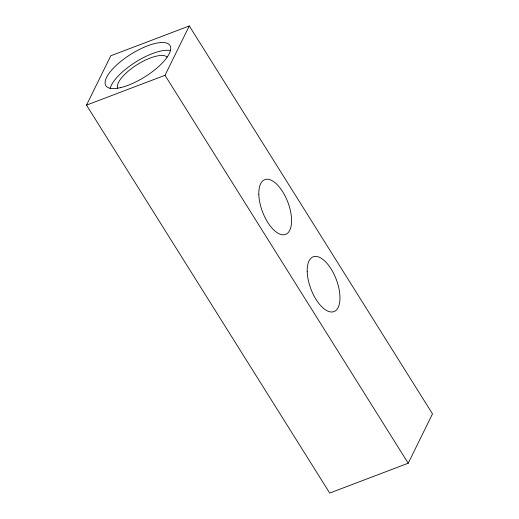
<?xml version="1.0" encoding="UTF-8"?>
<svg xmlns="http://www.w3.org/2000/svg" width="519" height="519" viewBox="0 0 519 519"><rect width="100%" height="100%" fill="white"/><g stroke="black" fill="none" stroke-linecap="round" stroke-linejoin="round"><path stroke-width="0.78" d="M86.504 105.13L110.787 55.78L189.292 25.95L432.496 413.87L408.213 463.22L329.708 493.05L86.504 105.13L165.003 75.3L189.292 25.95M165.003 75.3L408.213 463.22M117.657 88.314A29.298 10.283 -32.1 0 1 137.12 64.68A29.298 10.283 -32.1 0 1 167.112 57.142M110.132 88.665A37.842 13.286 -32.1 0 1 135.472 62.17A37.842 13.286 -32.1 0 1 170.569 50.57M307.209 271.697A29.298 13.552 69.2 0 0 332.445 311.951A29.298 13.552 69.2 0 0 331.096 268.926A29.298 13.552 69.2 0 0 307.209 271.697M258.819 194.521A29.298 13.552 69.2 0 0 284.062 234.77A29.298 13.552 69.2 0 0 282.706 191.751A29.298 13.552 69.2 0 0 258.819 194.521M120.408 87.672A37.842 13.286 -32.1 0 0 170.699 48.929A37.842 13.286 -32.1 0 0 122.581 60.022A37.842 13.286 -32.1 0 0 120.408 87.672"/></g></svg>
